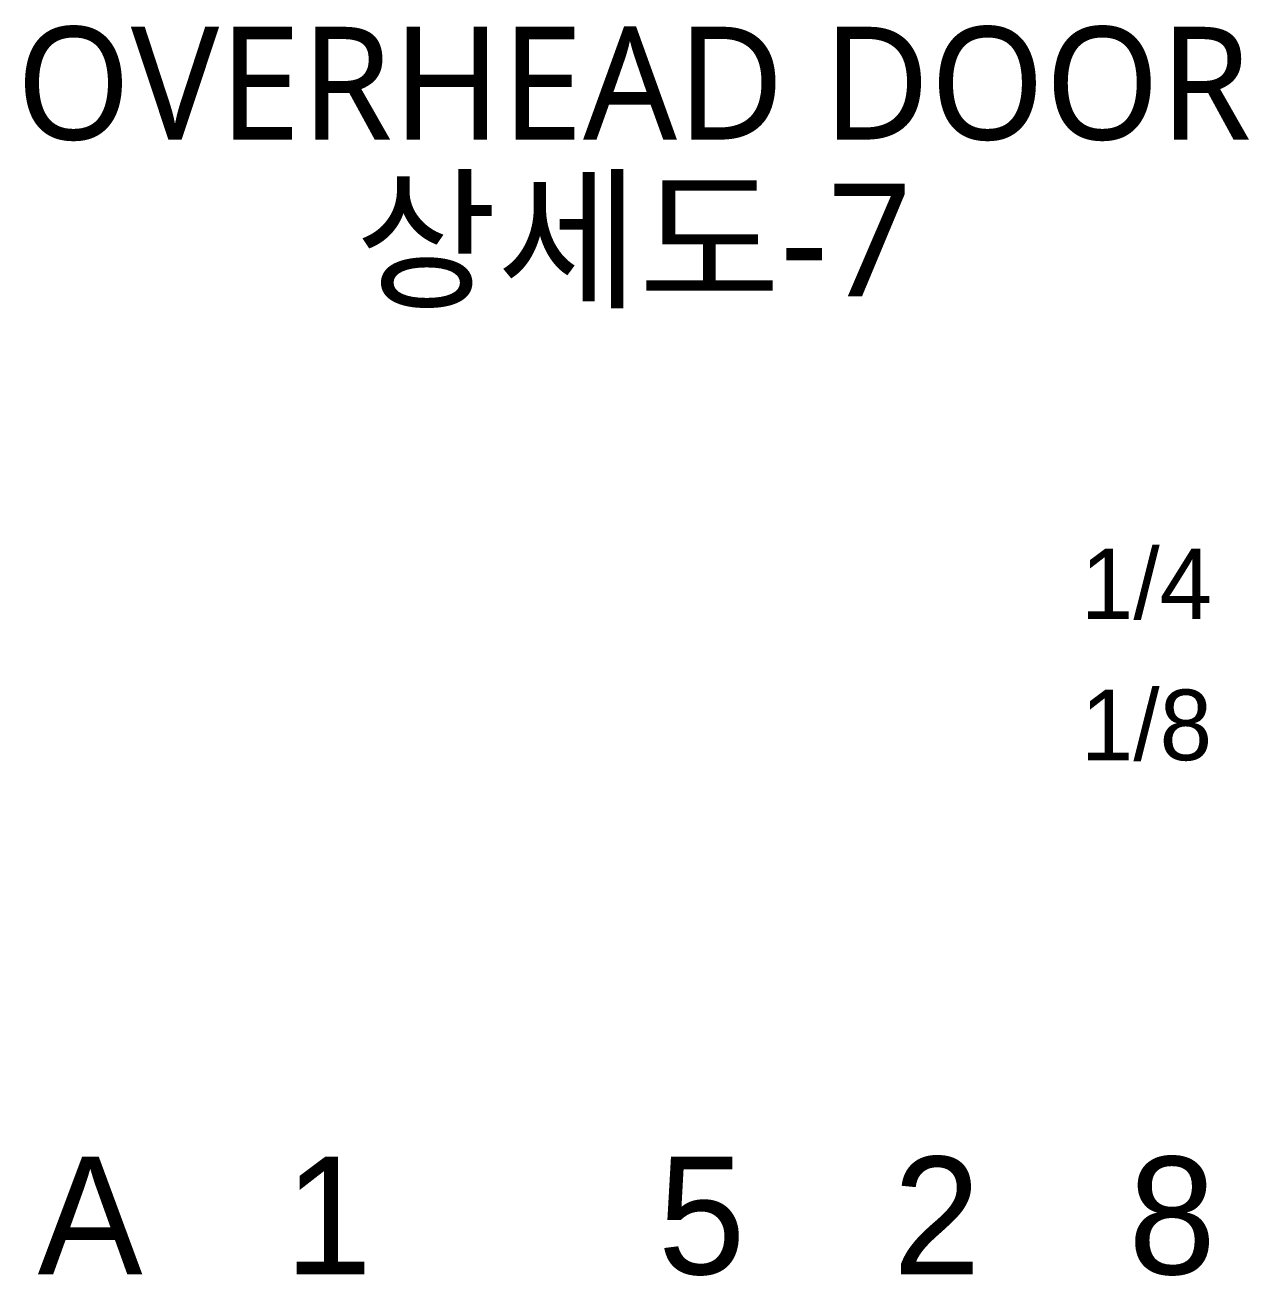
# Model space of a CAD drawing. Header units: millimetres. Extents: x 1448 to 104164, y -19509 to -89.
# Drawn here: x 103956.2 to 104164.4, y -2229.6 to -2016.8 of the extents above; entities that cross this region are included whole.
import ezdxf
from ezdxf.enums import TextEntityAlignment as Align

# ---------------------------------------------------------------- set-up
doc = ezdxf.new("R2010")
doc.units = ezdxf.units.MM
doc.header["$LTSCALE"] = 60
doc.header["$MEASUREMENT"] = 0
doc.layers.add('TEXT-TITLE', color=6, linetype='CONTINUOUS')
doc.layers.add('TEXT-기입', color=6, linetype='CONTINUOUS')
doc.styles.add('CGS', font='cgse', dxfattribs={"bigfont": 'cgs'})
doc.styles.add('나눔바른고딕', font='NanumBarunGothic.ttf')

msp = doc.modelspace()

# ---------------------------------------------------------------- texts
at = {"layer": 'TEXT-TITLE', "style": '나눔바른고딕'}
for s, p in [('OVERHEAD DOOR', (104059.74, -2026.67)), ('상세도-7', (104059.74, -2053.33))]:
    msp.add_text(s, height=19.2, dxfattribs=at).set_placement(p, align=Align.MIDDLE_CENTER)
at = {"layer": 'TEXT-기입', "style": 'CGS'}
for s, p in [('1/4', (104135.81, -2121.43)), ('1/8', (104135.81, -2145.43))]:
    msp.add_text(s, height=12, dxfattribs=at).set_placement(p, align=Align.BOTTOM_LEFT)
for s, p in [('A', (103967.31, -2219.28)), ('1', (104007.81, -2219.28)), ('5', (104071.31, -2219.28)), ('2', (104111.31, -2219.28)), ('8', (104151.31, -2219.28))]:
    msp.add_text(s, height=20, dxfattribs=at).set_placement(p, align=Align.MIDDLE_CENTER)

doc.saveas('drawing.dxf')
